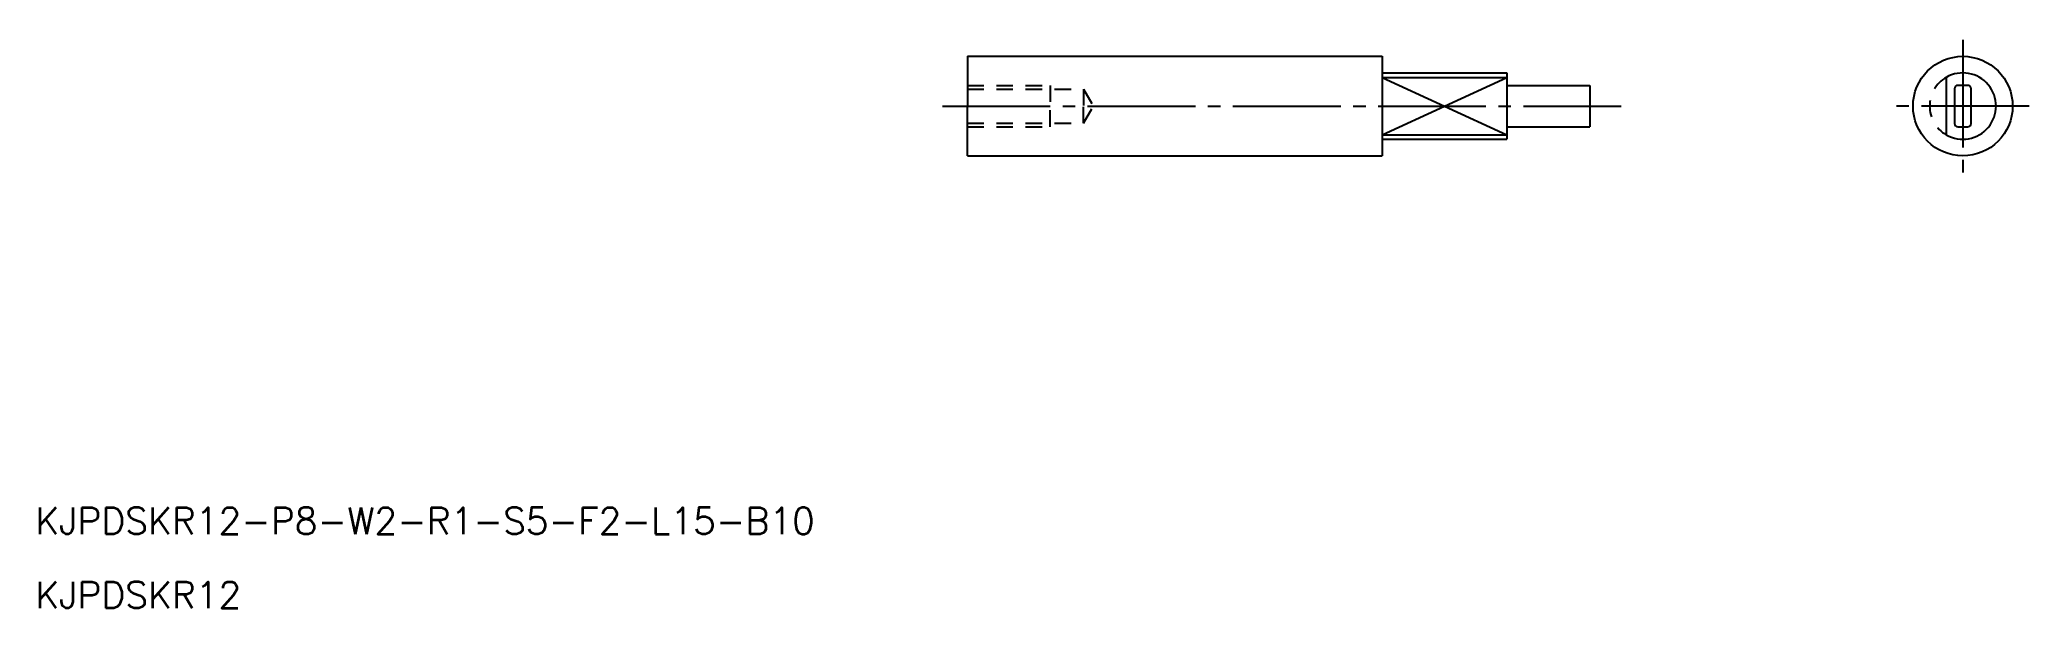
# Model space of a CAD drawing. Extents: x -36 to 204, y 124 to 193.
import ezdxf

# ---------------------------------------------------------------- set-up
doc = ezdxf.new("R2010")
doc.units = 0
doc.linetypes.add('CENTER', pattern=[17.5, 13, -1.5, 1.5, -1.5])
doc.linetypes.add('DASHED', pattern=[3.5, 2, -1.5])
doc.layers.get('0').update_dxf_attribs({"linetype": 'CONTINUOUS'})
doc.layers.add('CENTER', color=1, linetype='CENTER')
doc.styles.get("Standard").update_dxf_attribs({"font": 'txt.shx', "bigfont": '@extfont2.shx'})

msp = doc.modelspace()

# ---------------------------------------------------------------- linework, layer by layer
at = {"color": 7, "linetype": 'CONTINUOUS'}
for p, q in [((76.06, 190.99), (126.06, 190.99)), ((76.06, 190.99), (76.06, 184.99)), ((126.06, 190.99), (126.06, 178.99)), ((126.06, 188.99), (141.06, 188.99)), ((126.06, 188.45), (141.06, 188.45)), ((141.06, 188.99), (141.06, 180.99)), ((141.06, 187.49), (151.06, 187.49)), ((151.06, 187.49), (151.06, 182.49)), ((194.02, 188.45), (194.02, 181.52)), ((195.02, 187.09), (195.02, 182.89)), ((196.62, 187.49), (195.42, 187.49)), ((197.02, 182.89), (197.02, 187.09)), ((76.06, 178.99), (76.06, 184.99)), ((141.06, 182.49), (151.06, 182.49)), ((195.42, 182.49), (196.62, 182.49)), ((126.06, 181.52), (141.06, 181.52)), ((126.06, 180.99), (141.06, 180.99)), ((76.06, 178.99), (126.06, 178.99))]:
    msp.add_line(p, q, dxfattribs=at)
at = {"color": 3, "linetype": 'DASHED'}
for p, q in [((76.06, 187.49), (86.06, 187.49)), ((76.06, 187.05), (90.06, 187.05)), ((86.06, 187.49), (86.06, 184.99)), ((90.06, 187.05), (91.25, 184.99)), ((90.06, 187.05), (90.06, 184.99)), ((86.06, 182.49), (86.06, 184.99)), ((90.06, 182.92), (90.06, 184.99)), ((90.06, 182.92), (91.25, 184.99)), ((76.06, 182.92), (90.06, 182.92)), ((76.06, 182.49), (86.06, 182.49))]:
    msp.add_line(p, q, dxfattribs=at)
at = {"color": 3, "linetype": 'CONTINUOUS'}
for p, q in [((126.06, 188.45), (141.06, 181.52)), ((126.06, 181.52), (141.06, 188.45))]:
    msp.add_line(p, q, dxfattribs=at)
at = {"color": 7, "linetype": 'CONTINUOUS'}
msp.add_circle((196.02, 184.99), 6, dxfattribs=at)
at = {"color": 3, "linetype": 'DASHED'}
msp.add_arc((196.02, 184.99), 4, 120, 240, dxfattribs=at)
at = {"color": 7, "linetype": 'CONTINUOUS'}
for centre, radius, start, end in [((196.02, 184.99), 4, 240, 120), ((195.42, 187.09), 0.4, 90, 180), ((196.62, 187.09), 0.4, 0, 90), ((195.42, 182.89), 0.4, 180, 270), ((196.62, 182.89), 0.4, 270, 0)]:
    msp.add_arc(centre, radius, start, end, dxfattribs=at)
at = {"layer": 'CENTER', "color": 1, "linetype": 'CENTER'}
for p, q in [((196.02, 192.99), (196.02, 176.99)), ((196.02, 192.99), (196.02, 176.99)), ((73.06, 184.99), (154.85, 184.99)), ((204.02, 184.99), (188.02, 184.99))]:
    msp.add_line(p, q, dxfattribs=at)

# ---------------------------------------------------------------- texts
at = {"color": 7, "linetype": 'CONTINUOUS'}
for s, p in [('KJPDSKR12-P8-W2-R1-S5-F2-L15-B10', (-36.26, 133.37)), ('KJPDSKR12', (-36.26, 124.44))]:
    msp.add_text(s, height=3.2, dxfattribs=at).set_placement(p)

doc.saveas('drawing.dxf')
